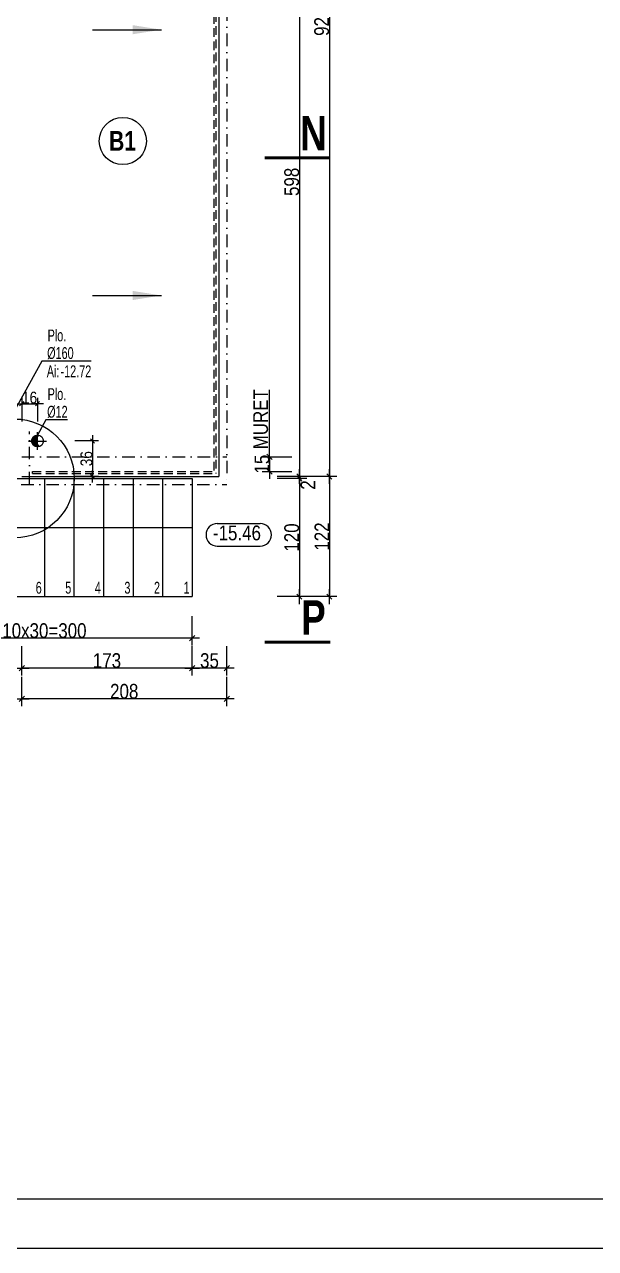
# Model space of a CAD drawing. Header units: millimetres. Extents: x -22 to 27383, y -3644 to 590.
# Drawn here: x 21531 to 22110, y -3610 to -2368 of the extents above; entities that cross this region are included whole.
import ezdxf
from ezdxf.enums import TextEntityAlignment as Align

# ---------------------------------------------------------------- set-up
doc = ezdxf.new("R2010")
doc.units = ezdxf.units.MM
doc.linetypes.add('CACHEX2', pattern=[19.05, 12.7, -6.35])
doc.linetypes.add('TIRETPTX2', pattern=[50.8, 25.4, -12.7, 0, -12.7])
for name, color, linetype in [('01-Cad 1', 2, 'Continuous'), ('01_cote_gen', 4, 'Continuous'), ('01_linteaux', 2, 'Continuous'), ('01_poch_murs', 253, 'Continuous'), ('01_resv', 32, 'Continuous'), ('01_texte', 230, 'Continuous'), ('AA_COTES', 2, 'Continuous')]:
    doc.layers.add(name, color=color, linetype=linetype)
doc.styles.add('ARIAL NA', font='ARIALN.TTF')
doc.styles.add('impact', font='impact.ttf')
doc.styles.add('STYLE2', font='ARIALN.TTF')
doc.dimstyles.new('JB50', dxfattribs={"dimscale": 0.1, "dimtxt": 150, "dimasz": 15, "dimexe": 0.1, "dimexo": 0.1, "dimgap": 0.09, "dimtad": 1, "dimdec": 1, "dimdsep": 46, "dimtxsty": 'STYLE2', "dimblk1": 'BOND_G', "dimblk2": 'BOND_D', "dimsah": 1, "dimcen": 1.5, "dimdle": 0.01, "dimse1": 1, "dimse2": 1, "dimclrd": 4, "dimclre": 2, "dimclrt": 6, "dimazin": 2, "dimtfac": 2.333333, "dimtdec": 1, "dimtix": 1, "dimtmove": 2, "dimatfit": 3, "dimldrblk": 'BOND_G', "dimfxl": 1, "dimtolj": 1, "dimtzin": 0, "dimarcsym": 0})
doc.dimstyles.new('JB50res', dxfattribs={"dimscale": 0.1, "dimtxt": 120, "dimasz": 12, "dimexe": 0.1, "dimexo": 0.1, "dimgap": 0.09, "dimtad": 1, "dimdec": 1, "dimdsep": 46, "dimtxsty": 'STYLE2', "dimblk1": 'BOND_G', "dimblk2": 'BOND_D', "dimsah": 1, "dimcen": 1.5, "dimdle": 0.01, "dimse1": 1, "dimse2": 1, "dimclrd": 4, "dimclre": 2, "dimclrt": 6, "dimazin": 2, "dimtfac": 2.333333, "dimtdec": 1, "dimtix": 1, "dimtmove": 2, "dimatfit": 3, "dimldrblk": 'BOND_G', "dimfxl": 1, "dimtolj": 1, "dimtzin": 0, "dimarcsym": 0})

# ---------------------------------------------------------------- blocks, each defined once
blk = doc.blocks.new('BOND_G')
at = {"layer": 'AA_COTES', "color": 0}
for p, q in [((0, -5), (0, 15)), ((5, 0), (-5, 0)), ((1.77, 1.77), (-1.77, -1.77))]:
    blk.add_line(p, q, dxfattribs=at)
blk = doc.blocks.new('BOND_D')
at = {"layer": 'AA_COTES', "color": 0}
for p, q in [((5, 0), (-5, 0)), ((-1.77, -1.77), (1.77, 1.77)), ((0, 5), (0, -15))]:
    blk.add_line(p, q, dxfattribs=at)
blk = doc.blocks.new('*D1658')
at = {"layer": '01_cote_gen', "color": 4, "lineweight": -2, "transparency": 16777216}
blk.add_line((21840.4, -1905.3), (21840.4, -2825.3), dxfattribs=at)
at = {"layer": 'Defpoints', "color": 0, "transparency": 16777216}
for p in [(21804.1, -1903.8), (21741.8, -2826.8), (21840.4, -2826.8)]:
    blk.add_point(p, dxfattribs=at)
at = {"layer": '01_cote_gen', "color": 4, "lineweight": -2, "transparency": 16777216, "xscale": 1.5, "yscale": 1.5, "zscale": 1.5}
for name, p, rotation in [('BOND_G', (21840.4, -1903.8), 90), ('BOND_D', (21840.4, -2826.8), 270)]:
    blk.add_blockref(name, p, dxfattribs=dict(at, rotation=rotation))
at = {"layer": '01_cote_gen', "color": 6, "transparency": 16777216, "insert": (21832.7, -2365.3), "char_height": 15, "attachment_point": 5, "rotation": 90, "style": 'STYLE2'}
blk.add_mtext('\\A1;923', dxfattribs=at)
blk = doc.blocks.new('*D1661')
at = {"layer": '01_cote_gen', "color": 4, "lineweight": -2, "transparency": 16777216}
blk.add_line((21810, -2230.3), (21810, -2825.3), dxfattribs=at)
at = {"layer": 'Defpoints', "color": 0, "transparency": 16777216}
for p in [(21787.5, -2228.8), (21741.8, -2826.8), (21810, -2826.8)]:
    blk.add_point(p, dxfattribs=at)
at = {"layer": '01_cote_gen', "color": 4, "lineweight": -2, "transparency": 16777216, "xscale": 1.5, "yscale": 1.5, "zscale": 1.5}
for name, p, rotation in [('BOND_G', (21810, -2228.8), 90), ('BOND_D', (21810, -2826.8), 270)]:
    blk.add_blockref(name, p, dxfattribs=dict(at, rotation=rotation))
at = {"layer": '01_cote_gen', "color": 6, "transparency": 16777216, "insert": (21802.3, -2527.8), "char_height": 15, "attachment_point": 5, "rotation": 90, "style": 'STYLE2'}
blk.add_mtext('\\A1;598', dxfattribs=at)
blk = doc.blocks.new('*D1930')
at = {"layer": '01_cote_gen', "color": 4, "lineweight": -2, "transparency": 16777216}
blk.add_line((21699.8, -3021.5), (21529.8, -3021.5), dxfattribs=at)
at = {"layer": 'Defpoints', "color": 0, "transparency": 16777216}
for p in [(21528.3, -2862.6), (21701.3, -2940.6), (21528.3, -3021.5)]:
    blk.add_point(p, dxfattribs=at)
at = {"layer": '01_cote_gen', "color": 4, "lineweight": -2, "transparency": 16777216, "xscale": 1.5, "yscale": 1.5, "zscale": 1.5, "rotation": 180}
blk.add_blockref('BOND_D', (21528.3, -3021.5), dxfattribs=at)
at = {"layer": '01_cote_gen', "color": 4, "lineweight": -2, "transparency": 16777216, "xscale": 1.5, "yscale": 1.5, "zscale": 1.5}
blk.add_blockref('BOND_G', (21701.3, -3021.5), dxfattribs=at)
at = {"layer": '01_cote_gen', "color": 6, "transparency": 16777216, "insert": (21614.8, -3013.8), "char_height": 15, "attachment_point": 5, "style": 'STYLE2'}
blk.add_mtext('\\A1;173', dxfattribs=at)
blk = doc.blocks.new('*D1931')
at = {"layer": '01_cote_gen', "color": 4, "lineweight": -2, "transparency": 16777216}
for p, q in [((21810, -2825.3), (21810, -2823.8)), ((21810, -2828.8), (21810, -2826.8)), ((21810, -2830.3), (21810, -2831.8))]:
    blk.add_line(p, q, dxfattribs=at)
at = {"layer": 'Defpoints', "color": 0, "transparency": 16777216}
for p in [(21524.6, -2826.8), (21524.6, -2828.8), (21810, -2826.8)]:
    blk.add_point(p, dxfattribs=at)
at = {"layer": '01_cote_gen', "color": 4, "lineweight": -2, "transparency": 16777216, "xscale": 1.5, "yscale": 1.5, "zscale": 1.5}
for name, p, rotation in [('BOND_D', (21810, -2826.8), 270), ('BOND_G', (21810, -2828.8), 90)]:
    blk.add_blockref(name, p, dxfattribs=dict(at, rotation=rotation))
at = {"layer": '01_cote_gen', "color": 6, "transparency": 16777216, "insert": (21818.7, -2835.5), "char_height": 15, "attachment_point": 5, "rotation": 90, "style": 'STYLE2'}
blk.add_mtext('\\A1;2', dxfattribs=at)
blk = doc.blocks.new('*D1932')
at = {"layer": '01_cote_gen', "color": 4, "lineweight": -2, "transparency": 16777216}
blk.add_line((21810, -2830.3), (21810, -2947.3), dxfattribs=at)
at = {"layer": 'Defpoints', "color": 0, "transparency": 16777216}
for p in [(21791, -2828.8), (21701.3, -2948.8), (21810, -2948.8)]:
    blk.add_point(p, dxfattribs=at)
at = {"layer": '01_cote_gen', "color": 4, "lineweight": -2, "transparency": 16777216, "xscale": 1.5, "yscale": 1.5, "zscale": 1.5}
for name, p, rotation in [('BOND_G', (21810, -2828.8), 90), ('BOND_D', (21810, -2948.8), 270)]:
    blk.add_blockref(name, p, dxfattribs=dict(at, rotation=rotation))
at = {"layer": '01_cote_gen', "color": 6, "transparency": 16777216, "insert": (21802.3, -2888.8), "char_height": 15, "attachment_point": 5, "rotation": 90, "style": 'STYLE2'}
blk.add_mtext('\\A1;120', dxfattribs=at)
blk = doc.blocks.new('*D1933')
at = {"layer": '01_cote_gen', "color": 4, "lineweight": -2, "transparency": 16777216}
blk.add_line((21840.4, -2828.3), (21840.4, -2947.3), dxfattribs=at)
at = {"layer": 'Defpoints', "color": 0, "transparency": 16777216}
for p in [(21828.5, -2826.8), (21817.5, -2948.8), (21840.4, -2948.8)]:
    blk.add_point(p, dxfattribs=at)
at = {"layer": '01_cote_gen', "color": 4, "lineweight": -2, "transparency": 16777216, "xscale": 1.5, "yscale": 1.5, "zscale": 1.5}
for name, p, rotation in [('BOND_G', (21840.4, -2826.8), 90), ('BOND_D', (21840.4, -2948.8), 270)]:
    blk.add_blockref(name, p, dxfattribs=dict(at, rotation=rotation))
at = {"layer": '01_cote_gen', "color": 6, "transparency": 16777216, "insert": (21832.9, -2887.8), "char_height": 15, "attachment_point": 5, "rotation": 90, "style": 'STYLE2'}
blk.add_mtext('\\A1;122', dxfattribs=at)
blk = doc.blocks.new('*D1934')
at = {"layer": '01_cote_gen', "color": 4, "lineweight": -2, "transparency": 16777216}
blk.add_line((21734.8, -3021.5), (21702.8, -3021.5), dxfattribs=at)
at = {"layer": 'Defpoints', "color": 0, "transparency": 16777216}
for p in [(21736.3, -2870.6), (21701.3, -2964.6), (21701.3, -3021.5)]:
    blk.add_point(p, dxfattribs=at)
at = {"layer": '01_cote_gen', "color": 4, "lineweight": -2, "transparency": 16777216, "xscale": 1.5, "yscale": 1.5, "zscale": 1.5, "rotation": 180}
blk.add_blockref('BOND_D', (21701.3, -3021.5), dxfattribs=at)
at = {"layer": '01_cote_gen', "color": 4, "lineweight": -2, "transparency": 16777216, "xscale": 1.5, "yscale": 1.5, "zscale": 1.5}
blk.add_blockref('BOND_G', (21736.3, -3021.5), dxfattribs=at)
at = {"layer": '01_cote_gen', "color": 6, "transparency": 16777216, "insert": (21718.8, -3013.8), "char_height": 15, "attachment_point": 5, "style": 'STYLE2'}
blk.add_mtext('\\A1;35', dxfattribs=at)
blk = doc.blocks.new('*D1935')
at = {"layer": '01_cote_gen', "color": 4, "lineweight": -2, "transparency": 16777216}
blk.add_line((21734.8, -3052.6), (21529.8, -3052.6), dxfattribs=at)
at = {"layer": 'Defpoints', "color": 0, "transparency": 16777216}
for p in [(21528.3, -3029), (21736.3, -3029), (21528.3, -3052.6)]:
    blk.add_point(p, dxfattribs=at)
at = {"layer": '01_cote_gen', "color": 4, "lineweight": -2, "transparency": 16777216, "xscale": 1.5, "yscale": 1.5, "zscale": 1.5, "rotation": 180}
blk.add_blockref('BOND_D', (21528.3, -3052.6), dxfattribs=at)
at = {"layer": '01_cote_gen', "color": 4, "lineweight": -2, "transparency": 16777216, "xscale": 1.5, "yscale": 1.5, "zscale": 1.5}
blk.add_blockref('BOND_G', (21736.3, -3052.6), dxfattribs=at)
at = {"layer": '01_cote_gen', "color": 6, "transparency": 16777216, "insert": (21632.3, -3045), "char_height": 15, "attachment_point": 5, "style": 'STYLE2'}
blk.add_mtext('\\A1;208', dxfattribs=at)
blk = doc.blocks.new('*D1936')
at = {"layer": '01_cote_gen', "color": 4, "lineweight": -2, "transparency": 16777216}
blk.add_line((21699.8, -2991), (21402.8, -2991), dxfattribs=at)
at = {"layer": 'Defpoints', "color": 0, "transparency": 16777216}
for p in [(21401.3, -2954.6), (21401.3, -2991), (21701.3, -2999)]:
    blk.add_point(p, dxfattribs=at)
at = {"layer": '01_cote_gen', "color": 4, "lineweight": -2, "transparency": 16777216, "xscale": 1.5, "yscale": 1.5, "zscale": 1.5, "rotation": 180}
blk.add_blockref('BOND_D', (21401.3, -2991), dxfattribs=at)
at = {"layer": '01_cote_gen', "color": 4, "lineweight": -2, "transparency": 16777216, "xscale": 1.5, "yscale": 1.5, "zscale": 1.5}
blk.add_blockref('BOND_G', (21701.3, -2991), dxfattribs=at)
at = {"layer": '01_cote_gen', "color": 6, "transparency": 16777216, "insert": (21551.3, -2983.4), "char_height": 15, "attachment_point": 5, "style": 'STYLE2'}
blk.add_mtext('\\A1;10x30=300', dxfattribs=at)
blk = doc.blocks.new('*D1943')
at = {"layer": '01_cote_gen', "color": 4, "lineweight": -2, "transparency": 16777216}
for p, q in [((21779.8, -2805.3), (21779.8, -2803.8)), ((21779.8, -2806.8), (21779.8, -2821.8)), ((21779.8, -2823.3), (21779.8, -2824.8))]:
    blk.add_line(p, q, dxfattribs=at)
at = {"layer": 'Defpoints', "color": 0, "transparency": 16777216}
for p in [(21675.8, -2806.8), (21675.8, -2821.8), (21779.8, -2821.8)]:
    blk.add_point(p, dxfattribs=at)
at = {"layer": '01_cote_gen', "color": 4, "lineweight": -2, "transparency": 16777216, "xscale": 1.5, "yscale": 1.5, "zscale": 1.5}
for name, p, rotation in [('BOND_G', (21779.8, -2806.8), 270), ('BOND_D', (21779.8, -2821.8), 90)]:
    blk.add_blockref(name, p, dxfattribs=dict(at, rotation=rotation))
at = {"layer": '01_cote_gen', "color": 6, "transparency": 16777216, "insert": (21772.1, -2814.3), "char_height": 15, "attachment_point": 5, "rotation": 90, "style": 'STYLE2'}
blk.add_mtext('\\A1;15', dxfattribs=at)
blk = doc.blocks.new('*D2239')
at = {"layer": '01_poch_murs', "color": 4, "lineweight": -2, "transparency": 16777216}
blk.add_line((21529.5, -2753), (21543.1, -2753), dxfattribs=at)
at = {"layer": 'Defpoints', "color": 0, "transparency": 16777216}
for p in [(21544.3, -2753), (21528.3, -2759.1), (21544.3, -2781.8)]:
    blk.add_point(p, dxfattribs=at)
at = {"layer": '01_poch_murs', "color": 4, "lineweight": -2, "transparency": 16777216, "xscale": 1.2, "yscale": 1.2, "zscale": 1.2, "rotation": 180}
blk.add_blockref('BOND_G', (21528.3, -2753), dxfattribs=at)
at = {"layer": '01_poch_murs', "color": 4, "lineweight": -2, "transparency": 16777216, "xscale": 1.2, "yscale": 1.2, "zscale": 1.2}
blk.add_blockref('BOND_D', (21544.3, -2753), dxfattribs=at)
at = {"layer": '01_poch_murs', "color": 6, "transparency": 16777216, "insert": (21536.3, -2746.9), "char_height": 12, "attachment_point": 5, "style": 'STYLE2'}
blk.add_mtext('\\A1;16', dxfattribs=at)
blk = doc.blocks.new('*D2240')
at = {"layer": '01_poch_murs', "color": 4, "lineweight": -2, "transparency": 16777216}
blk.add_line((21600.1, -2792), (21600.1, -2825.6), dxfattribs=at)
at = {"layer": 'Defpoints', "color": 0, "transparency": 16777216}
for p in [(21550.3, -2790.8), (21531.3, -2826.8), (21600.1, -2826.8)]:
    blk.add_point(p, dxfattribs=at)
at = {"layer": '01_poch_murs', "color": 4, "lineweight": -2, "transparency": 16777216, "xscale": 1.2, "yscale": 1.2, "zscale": 1.2}
for name, p, rotation in [('BOND_G', (21600.1, -2790.8), 90), ('BOND_D', (21600.1, -2826.8), 270)]:
    blk.add_blockref(name, p, dxfattribs=dict(at, rotation=rotation))
at = {"layer": '01_poch_murs', "color": 6, "transparency": 16777216, "insert": (21594, -2808.8), "char_height": 12, "attachment_point": 5, "rotation": 90, "style": 'STYLE2'}
blk.add_mtext('\\A1;36', dxfattribs=at)

msp = doc.modelspace()

# ---------------------------------------------------------------- hatches: boundary and pattern name
at = {"layer": '01_resv'}
h = msp.add_hatch(color=256, dxfattribs=at)
h.dxf.hatch_style = 1
h.paths.add_polyline_path([(21545.26, -2784.91, 0.040059), (21544.31, -2784.84), (21544.31, -2786.31, -0.0496434)])
h.paths.add_polyline_path([(21544.31, -2786.31), (21544.31, -2784.84, 0.4142143), (21538.31, -2790.84), (21543.26, -2790.84, -0.1385466)])
h.paths.add_polyline_path([(21543.26, -2790.84), (21538.31, -2790.84, 0.4142128), (21544.31, -2796.84), (21544.31, -2794.52, -0.1136401)])
h.paths.add_polyline_path([(21544.31, -2794.52), (21544.31, -2796.84, 0.0680624), (21545.92, -2796.61, -0.0776784)])

# ---------------------------------------------------------------- linework, layer by layer
at = {"layer": '01-Cad 1'}
for p, q in [((26332.59, -3560.46), (21305.74, -3560.46)), ((26332.59, -3610.46), (21255.74, -3610.46))]:
    msp.add_line(p, q, dxfattribs=at)
at = {"layer": '01_linteaux', "linetype": 'TIRETPTX2', "ltscale": 0.5}
for p, q in [((21736.28, -2198.83), (21736.28, -2834.83)), ((21536.28, -2834.83), (21536.28, -2781.18)), ((21528.28, -2806.83), (21736.28, -2806.83)), ((20890.28, -2834.83), (21736.28, -2834.83))]:
    msp.add_line(p, q, dxfattribs=at)
at = {"layer": '01_linteaux'}
for p, q in [((21728.28, -2206.83), (21728.28, -2826.83)), ((21014.28, -2828.83), (21701.28, -2828.83)), ((21528.28, -2826.83), (21534.28, -2826.83)), ((21534.28, -2826.83), (21728.28, -2826.83)), ((21551.28, -2828.83), (21551.28, -2948.83)), ((21581.28, -2828.83), (21581.28, -2948.83)), ((21611.28, -2828.83), (21611.28, -2948.83)), ((21641.28, -2828.83), (21641.28, -2948.83)), ((21671.28, -2828.83), (21671.28, -2948.83)), ((21701.28, -2828.83), (21701.28, -2948.83)), ((21701.28, -2878.83), (21401.28, -2878.83)), ((21014.28, -2948.83), (21701.28, -2948.83))]:
    msp.add_line(p, q, dxfattribs=at)
at = {"layer": '01_poch_murs', "linetype": 'CACHEX2', "ltscale": 0.7}
for p, q in [((21725.28, -2209.83), (21725.28, -2823.83)), ((21723.28, -2211.83), (21723.28, -2821.83)), ((21539.28, -2823.83), (21539.28, -2821.83)), ((21539.28, -2821.83), (21723.28, -2821.83)), ((21539.28, -2823.83), (21725.28, -2823.83))]:
    msp.add_line(p, q, dxfattribs=at)
at = {"layer": '01_resv'}
for p, q in [((21544.31, -2799.89), (21544.31, -2781.78)), ((21535.25, -2790.84), (21553.36, -2790.84))]:
    msp.add_line(p, q, dxfattribs=at)
msp.add_circle((21544.31, -2790.84), 6, dxfattribs=at)
msp.add_arc((21551.8, -2790.42), 8.54, 139.88935, 226.50917, dxfattribs=at)
at = {"layer": '01_texte'}
for p, q in [((21600.15, -2373.38), (21670.03, -2373.38)), ((21600.15, -2643.13), (21670.03, -2643.13)), ((21548.84, -2709.64), (21503.29, -2791.13)), ((21598.9, -2709.64), (21548.84, -2709.64)), ((21779.75, -2799.33), (21779.75, -2738.97)), ((21552.81, -2769.2), (21544.31, -2784.84)), ((21574.83, -2769.2), (21552.81, -2769.2)), ((21726.76, -2874.59), (21770.18, -2874.59)), ((21726.76, -2897.58), (21770.18, -2897.58))]:
    msp.add_line(p, q, dxfattribs=at)
at = {"layer": '01_texte', "const_width": 3}
for points in [[(21841.27, -2503.51), (21774.9, -2503.51)], [(21841.27, -2995.1), (21774.9, -2995.1)]]:
    msp.add_lwpolyline(points, dxfattribs=at)
at = {"layer": '01_texte'}
for centre, radius in [((21630.9, -2486.36), 23.93), ((21521.28, -2828.83), 60.3)]:
    msp.add_circle(centre, radius, dxfattribs=at)
for centre, start, end in [((21726.76, -2886.08), 90, 270), ((21770.18, -2886.08), 270, 90)]:
    msp.add_arc(centre, 11.49, start, end, dxfattribs=at)
for points in [[(21670.03, -2373.38), (21640.94, -2368.77), (21640.94, -2373.38)], [(21670.03, -2373.38), (21640.94, -2377.99), (21640.94, -2373.38)], [(21670.03, -2643.13), (21640.94, -2638.52), (21640.94, -2643.13)], [(21670.03, -2643.13), (21640.94, -2647.74), (21640.94, -2643.13)]]:
    msp.add_solid(points, dxfattribs=at)

# ---------------------------------------------------------------- texts
for s, height, rotation, style, p in [('N', 35, 0, 'impact', (21824.24, -2506.36)), ('MURET', 15, 90, 'ARIAL NA', (21782.67, -2768.71)), ('P', 35, 0, 'impact', (21824.24, -2997.96))]:
    msp.add_text(s, height=height, rotation=rotation, dxfattribs=dict(at, style=style)).set_placement(p, align=Align.BOTTOM_CENTER)
at = {"layer": '01_texte', "style": 'impact'}
msp.add_text(' B1', height=20, dxfattribs=at).set_placement((21627.63, -2486.22), align=Align.MIDDLE)
at = {"layer": '01_texte', "style": 'ARIAL NA', "width": 0.8}
for s, p in [('Plo.', (21564.04, -2693.27)), ('Ai: ', (21561.69, -2729.68)), ('Plo.', (21564.04, -2752.83))]:
    msp.add_text(s, height=12, dxfattribs=at).set_placement(p, align=Align.BOTTOM_CENTER)
for s, p in [('%%C160', (21554.08, -2711.19)), ('-12.72', (21567.67, -2729.68)), ('%%C12 ', (21554.08, -2770.75))]:
    msp.add_text(s, height=12, dxfattribs=at).set_placement(p, align=Align.BOTTOM_LEFT)
at = {"layer": '01_texte', "style": 'ARIAL NA'}
msp.add_text('-15.46', height=15, dxfattribs=at).set_placement((21746.67, -2896.13), align=Align.BOTTOM_CENTER)
at = {"layer": '01_texte', "style": 'ARIAL NA', "width": 0.8}
for s, p in [('6', (21542.48, -2945.77)), ('5', (21572.48, -2945.77)), ('4', (21602.48, -2945.77)), ('3', (21632.48, -2945.77)), ('2', (21662.48, -2945.77)), ('1', (21692.48, -2945.77))]:
    msp.add_text(s, height=12, dxfattribs=at).set_placement(p)

# ---------------------------------------------------------------- dimensions: what is measured, and where the dimension line sits
at = {"layer": '01_cote_gen'}
for base, p1, p2, picture, middle in [((21840.4, -2826.83), (21804.05, -1903.83), (21741.81, -2826.83), '*D1658', (21832.73, -2365.33)), ((21809.96, -2826.83), (21787.46, -2228.83), (21741.81, -2826.83), '*D1661', (21802.3, -2527.83)), ((21779.75, -2821.83), (21675.81, -2806.83), (21675.81, -2821.83), '*D1943', (21772.09, -2814.33)), ((21840.4, -2948.83), (21828.54, -2826.83), (21817.46, -2948.83), '*D1933', (21832.86, -2887.83)), ((21809.96, -2948.83), (21791.01, -2828.83), (21701.28, -2948.83), '*D1932', (21802.3, -2888.83))]:
    dim = msp.add_linear_dim(base=base, p1=p1, p2=p2, angle=90, dimstyle='JB50', dxfattribs=at)
    dim.commit()
    dim.dimension.update_dxf_attribs({"geometry": picture, "text_midpoint": middle})
dim = msp.add_linear_dim(base=(21809.96, -2826.83), p1=(21524.65, -2828.83), p2=(21524.65, -2826.83), angle=90, dimstyle='JB50', dxfattribs=at)
dim.commit()
dim.dimension.update_dxf_attribs({"geometry": '*D1931', "text_midpoint": (21818.71, -2835.54), "dimtype": 160})
for base, p1, p2, picture, middle in [((21528.28, -3021.51), (21701.28, -2940.62), (21528.28, -2862.62), '*D1930', (21614.78, -3013.85)), ((21701.28, -3021.51), (21736.28, -2870.62), (21701.28, -2964.62), '*D1934', (21718.78, -3013.85)), ((21528.28, -3052.63), (21736.28, -3029.01), (21528.28, -3029.01), '*D1935', (21632.28, -3044.96))]:
    dim = msp.add_linear_dim(base=base, p1=p1, p2=p2, dimstyle='JB50', dxfattribs=at)
    dim.commit()
    dim.dimension.update_dxf_attribs({"geometry": picture, "text_midpoint": middle})
dim = msp.add_linear_dim(base=(21401.28, -2991.05), p1=(21701.28, -2999.01), p2=(21401.28, -2954.56), text='10x30=300', dimstyle='JB50', dxfattribs=at)
dim.commit()
dim.dimension.update_dxf_attribs({"geometry": '*D1936', "text_midpoint": (21551.28, -2983.38)})
at = {"layer": '01_poch_murs'}
dim = msp.add_linear_dim(base=(21544.31, -2753.01), p1=(21528.28, -2759.09), p2=(21544.31, -2781.78), dimstyle='JB50res', dxfattribs=at)
dim.commit()
dim.dimension.update_dxf_attribs({"geometry": '*D2239', "text_midpoint": (21536.29, -2746.87)})
dim = msp.add_linear_dim(base=(21600.11, -2826.83), p1=(21550.31, -2790.84), p2=(21531.28, -2826.83), angle=90, dimstyle='JB50res', dxfattribs=at)
dim.commit()
dim.dimension.update_dxf_attribs({"geometry": '*D2240', "text_midpoint": (21593.97, -2808.83)})

doc.saveas('drawing.dxf')
